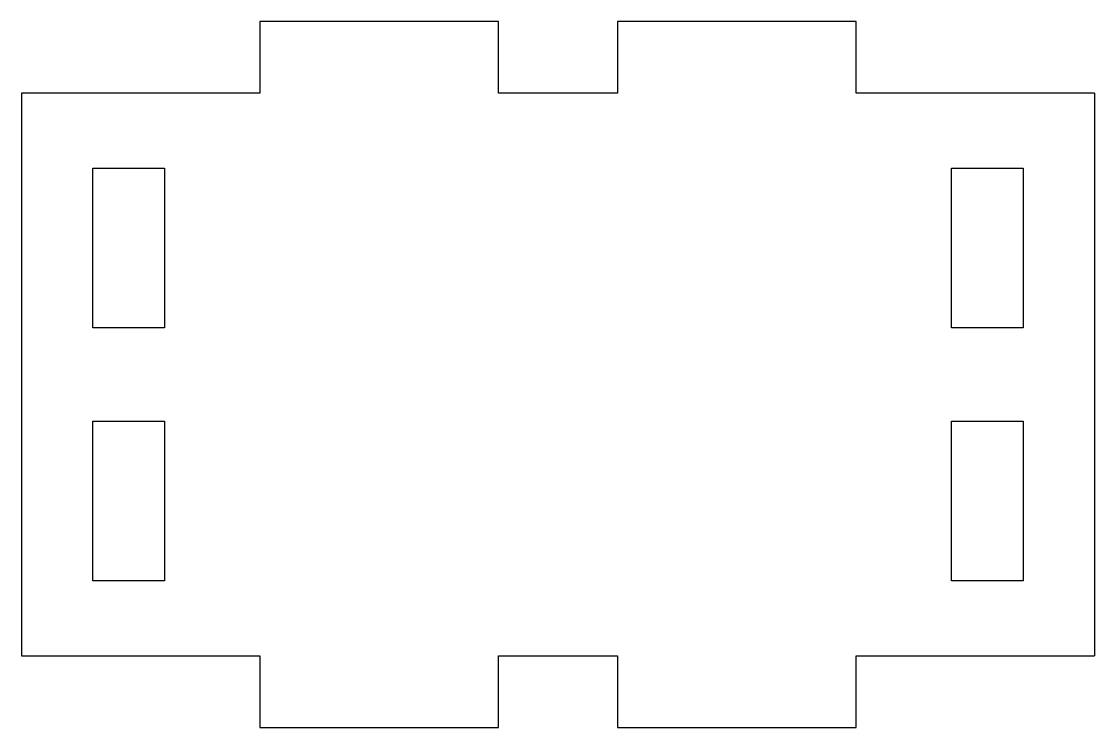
# Model space of a CAD drawing. Extents: x 0 to 45, y 48 to 77.6.
import ezdxf

# ---------------------------------------------------------------- set-up
doc = ezdxf.new("R2010")
doc.units = 0
doc.layers.get('0').update_dxf_attribs({"linetype": 'continuous'})

# ---------------------------------------------------------------- blocks, each defined once
blk = doc.blocks.new('PAD001')
at = {"color": 0}
for p, q in [((20, 77.6), (10, 77.6)), ((10, 77.6), (10, 74.6)), ((20, 74.6), (20, 77.6)), ((35, 77.6), (25, 77.6)), ((25, 77.6), (25, 74.6)), ((35, 74.6), (35, 77.6)), ((10, 74.6), (0, 74.6)), ((0, 74.6), (0, 51)), ((25, 74.6), (20, 74.6)), ((45, 74.6), (35, 74.6)), ((45, 74.6), (45, 51)), ((3, 71.45), (6, 71.45)), ((3, 64.75), (3, 71.45)), ((6, 71.45), (6, 64.75)), ((39, 71.45), (42, 71.45)), ((39, 64.75), (39, 71.45)), ((42, 71.45), (42, 64.75)), ((6, 64.75), (3, 64.75)), ((42, 64.75), (39, 64.75)), ((3, 60.85), (6, 60.85)), ((3, 54.15), (3, 60.85)), ((6, 60.85), (6, 54.15)), ((39, 60.85), (42, 60.85)), ((39, 54.15), (39, 60.85)), ((42, 60.85), (42, 54.15)), ((6, 54.15), (3, 54.15)), ((42, 54.15), (39, 54.15)), ((0, 51), (10, 51)), ((10, 51), (10, 48)), ((20, 48), (20, 51)), ((20, 51), (25, 51)), ((25, 51), (25, 48)), ((35, 48), (35, 51)), ((35, 51), (45, 51)), ((10, 48), (20, 48)), ((25, 48), (35, 48))]:
    blk.add_line(p, q, dxfattribs=at)

msp = doc.modelspace()

# ---------------------------------------------------------------- block references
at = {"color": 0}
msp.add_blockref('PAD001', (0, 0), dxfattribs=at)

doc.saveas('drawing.dxf')
